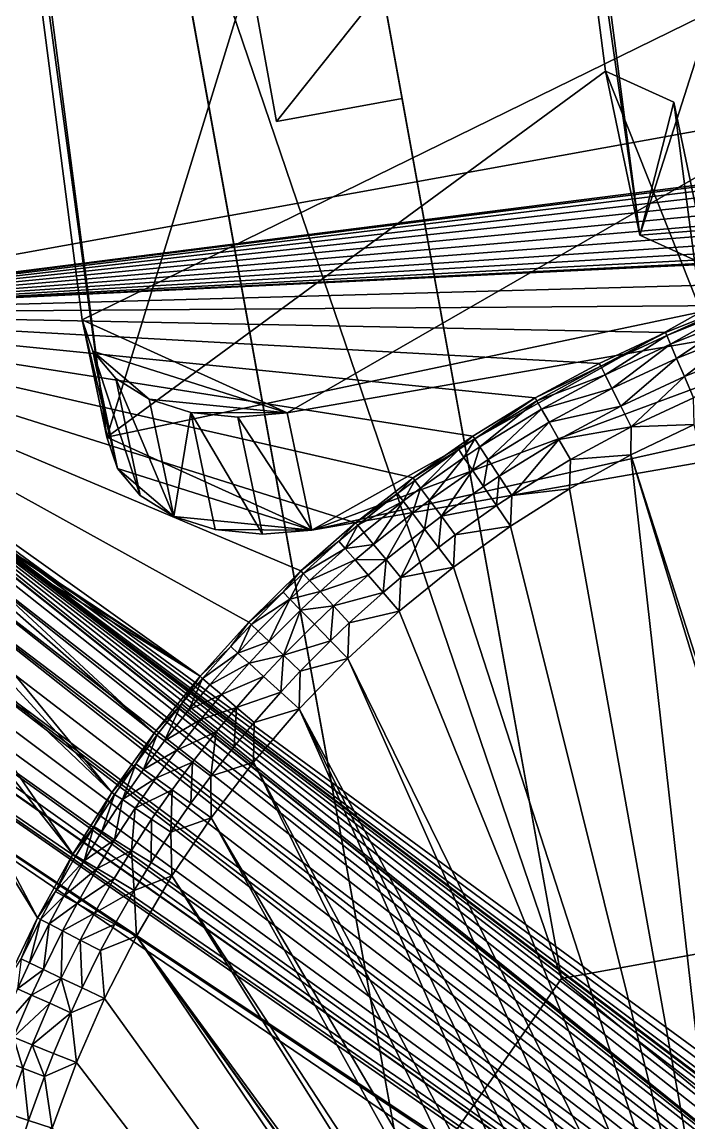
# Model space of a CAD drawing. Header units: millimetres. Extents: x 181 to 425, y 159 to 1094.
# Drawn here: x 285.05 to 295.49, y 302.16 to 319.4 of the extents above; entities that cross this region are included whole.
import ezdxf

# ---------------------------------------------------------------- set-up
doc = ezdxf.new("R2010")
doc.units = ezdxf.units.MM
doc.layers.add('Tampa', color=7, linetype='Continuous', transparency=0.6)

# ---------------------------------------------------------------- blocks, each defined once
blk = doc.blocks.new('plataforma')
for points in [[(-0.686, 27.723), (-2.5, 31), (36.5, 31)], [(-2.5, 31, 2.5), (-2.281, 28.473, 2.5), (36.5, 31, 2.5)], [(-2.281, -8.527), (-1.906, 25.503), (36.5, 31)], [(-2.281, -8.527), (36.5, 31), (15.664, 9.429)], [(-2.281, 28.473, 2.5), (-1.906, 28.497, 2.5), (36.5, 31, 2.5)], [(-1.906, 25.503), (-1.536, 25.573), (36.5, 31)], [(-1.906, 28.497, 2.5), (-1.536, 28.427, 2.5), (36.5, 31, 2.5)], [(-1.196, 25.733), (36.5, 31), (-1.536, 25.573)], [(-1.536, 28.427, 2.5), (37.277, 30.898, 2.5), (36.5, 31, 2.5)], [(-1.536, 28.427, 2.5), (-1.196, 28.267, 2.5), (37.277, 30.898, 2.5)], [(-1.196, 25.733), (-0.907, 25.973), (36.5, 31)], [(37.277, 30.898, 2.5), (-1.196, 28.267, 2.5), (38, 30.598, 2.5)], [(-0.907, 25.973), (-0.686, 26.277), (36.5, 31)], [(-0.686, 26.277), (-0.547, 26.627), (36.5, 31)], [(-0.547, 27.373), (-0.686, 27.723), (36.5, 31)], [(-0.547, 26.627), (-0.5, 27), (36.5, 31)], [(-0.5, 27), (-0.547, 27.373), (36.5, 31)], [(15.664, 9.429), (36.5, 31), (15.875, 9.583)], [(15.875, 9.583), (36.5, 31), (37.277, 30.898)], [(15.875, 9.583), (37.277, 30.898), (16.114, 9.689)], [(16.114, 9.689), (37.277, 30.898), (16.369, 9.743)], [(16.369, 9.743), (37.277, 30.898), (35.044, 28.156)], [(-1.196, 28.267, 2.5), (38.621, 30.121, 2.5), (38, 30.598, 2.5)], [(-1.196, 28.267, 2.5), (39.098, 29.5, 2.5), (38.621, 30.121, 2.5)], [(-1.196, 28.267, 2.5), (16.429, 28.492, 2.5), (39.098, 29.5, 2.5)], [(16.369, 9.743), (35.044, 28.156), (34.786, 27.882)], [(-0.686, -9.277), (39.5, 28), (-0.547, -9.627)], [(17.336, 7.571), (39.5, 28), (-0.686, -9.277)], [(-0.547, -9.627), (39.5, 28), (-0.5, -10)], [(-0.5, -10), (39.5, 28), (34.512, -9.812)], [(17.511, 7.765), (39.5, 28), (17.336, 7.571)], [(17.642, 7.992), (39.5, 28), (17.511, 7.765)], [(17.723, 8.24), (39.5, 28), (17.642, 7.992)], [(17.642, 9.008), (39.5, 28), (17.723, 8.76)], [(17.642, 9.008), (37.093, 25.973), (39.5, 28)], [(17.723, 8.76), (39.5, 28), (17.75, 8.5)], [(17.75, 8.5), (39.5, 28), (17.723, 8.24)], [(39.5, 28, 2.5), (32.483, 21.16, 2.5), (33.18, 20.256, 2.5)], [(39.5, 28, 2.5), (37.093, 25.973, 2.5), (32.483, 21.16, 2.5)], [(39.5, 28, 2.5), (33.18, 20.256, 2.5), (33.825, 19.313, 2.5)], [(39.5, 28, 2.5), (33.825, 19.313, 2.5), (34.415, 18.335, 2.5)], [(39.5, 28, 2.5), (34.415, 18.335, 2.5), (34.948, 17.324, 2.5)], [(34.512, -9.812), (39.5, 28), (34.605, -9.448)], [(34.605, -9.448), (39.5, 28), (34.786, -9.118)], [(34.786, -9.118), (39.5, 28), (35.044, -8.844)], [(39.5, 28, 2.5), (34.948, 17.324, 2.5), (35.423, 16.285, 2.5)], [(35.044, -8.844), (39.5, 28), (35.361, -8.643)], [(35.361, -8.643), (39.5, 28), (35.719, -8.527)], [(39.5, 28, 2.5), (35.423, 16.285, 2.5), (35.837, 15.221, 2.5)], [(35.719, -8.527), (39.5, 28), (36.094, -8.503)], [(39.5, 28, 2.5), (35.837, 15.221, 2.5), (36.19, 14.135, 2.5)], [(36.094, -8.503), (39.5, 28), (36.464, -8.573)], [(39.5, 28, 2.5), (36.19, 14.135, 2.5), (36.48, 13.03, 2.5)], [(36.464, -8.573), (39.5, 28), (36.804, -8.734)], [(39.5, 28, 2.5), (36.48, 13.03, 2.5), (36.707, 11.91, 2.5)], [(39.5, 28, 2.5), (36.707, 11.91, 2.5), (36.87, 10.78, 2.5)], [(36.804, -8.734), (39.5, 28), (37.093, -8.973)], [(39.5, 28, 2.5), (36.87, 10.78, 2.5), (39.5, -11, 2.5)], [(37.093, -8.973), (39.5, 28), (37.314, -9.277)], [(37.314, -9.277), (39.5, 28), (37.453, -9.627)], [(37.453, -9.627), (39.5, 28), (37.5, -10)], [(37.5, -10), (39.5, 28), (39.5, -11)], [(39.5, -11, 2.5), (39.5, -11), (39.5, 28)], [(39.5, 28, 2.5), (39.5, -11, 2.5), (39.5, 28)], [(34.605, 27.552), (16.369, 9.743), (34.786, 27.882)], [(34.512, 27.188), (16.369, 9.743), (34.605, 27.552)], [(34.512, 27.188), (16.631, 9.743), (16.369, 9.743)], [(16.631, 9.743), (34.512, 27.188), (34.512, 26.812)], [(16.631, 9.743), (34.512, 26.812), (34.605, 26.448)], [(34.786, 26.118), (16.631, 9.743), (34.605, 26.448)], [(34.605, 26.448, 2.5), (28.289, 25.009, 2.5), (29.213, 24.338, 2.5)], [(34.786, 26.118, 2.5), (34.605, 26.448, 2.5), (29.213, 24.338, 2.5)], [(34.786, 26.118), (16.886, 9.689), (16.631, 9.743)], [(34.786, 26.118), (17.125, 9.583), (16.886, 9.689)], [(17.125, 9.583), (34.786, 26.118), (35.044, 25.844)], [(34.786, 26.118, 2.5), (29.213, 24.338, 2.5), (30.097, 23.615, 2.5)], [(35.044, 25.844, 2.5), (34.786, 26.118, 2.5), (30.097, 23.615, 2.5)], [(17.642, 9.008), (36.804, 25.733), (37.093, 25.973)], [(37.093, 25.973, 2.5), (36.804, 25.733, 2.5), (32.483, 21.16, 2.5)], [(35.361, 25.643), (17.125, 9.583), (35.044, 25.844)], [(17.642, 9.008), (36.464, 25.573), (36.804, 25.733)], [(35.044, 25.844, 2.5), (30.097, 23.615, 2.5), (30.939, 22.843, 2.5)], [(35.361, 25.643, 2.5), (35.044, 25.844, 2.5), (30.939, 22.843, 2.5)], [(36.804, 25.733, 2.5), (36.464, 25.573, 2.5), (32.483, 21.16, 2.5)], [(35.361, 25.643), (17.336, 9.429), (17.125, 9.583)], [(35.361, 25.643), (17.511, 9.235), (17.336, 9.429)], [(17.511, 9.235), (35.361, 25.643), (35.719, 25.527)], [(36.094, 25.503), (17.511, 9.235), (35.719, 25.527)], [(17.642, 9.008), (36.094, 25.503), (36.464, 25.573)], [(35.719, 25.527, 2.5), (35.361, 25.643, 2.5), (30.939, 22.843, 2.5)], [(35.719, 25.527, 2.5), (30.939, 22.843, 2.5), (31.735, 22.024, 2.5)], [(36.464, 25.573, 2.5), (31.735, 22.024, 2.5), (32.483, 21.16, 2.5)], [(36.464, 25.573, 2.5), (36.094, 25.503, 2.5), (31.735, 22.024, 2.5)], [(36.094, 25.503, 2.5), (35.719, 25.527, 2.5), (31.735, 22.024, 2.5)], [(36.094, 25.503), (17.642, 9.008), (17.511, 9.235)], [(26.294, 25.358, 4.799), (25.815, 25.205, 4.949), (26.119, 25.041, 4.949)], [(26.294, 25.358, 4.799), (26.119, 25.041, 4.949), (26.941, 24.985, 4.799)], [(27.101, 25.251, 4.561), (26.294, 25.358, 4.799), (26.941, 24.985, 4.799)], [(26.119, 25.041, 4.949), (25.815, 25.205, 4.949), (25.932, 24.701, 5)], [(27.101, 25.251, 4.561), (26.941, 24.985, 4.799), (27.442, 25.04, 4.561)], [(27.569, 25.242, 4.25), (27.442, 25.04, 4.561), (28.041, 24.647, 4.561)], [(28.175, 24.844, 4.25), (27.569, 25.242, 4.25), (28.041, 24.647, 4.561)], [(26.119, 25.041, 4.949), (25.932, 24.701, 5), (26.754, 24.675, 4.949)], [(26.941, 24.985, 4.799), (26.119, 25.041, 4.949), (26.754, 24.675, 4.949)], [(27.442, 25.04, 4.561), (26.941, 24.985, 4.799), (27.276, 24.778, 4.799)], [(27.442, 25.04, 4.561), (27.276, 24.778, 4.799), (27.865, 24.39, 4.799)], [(28.041, 24.647, 4.561), (27.442, 25.04, 4.561), (27.865, 24.39, 4.799)], [(28.289, 25.009, 2.5), (28.289, 25.009, 3.5), (29.213, 24.338, 2.5)], [(29.213, 24.338, 2.5), (28.289, 25.009, 3.5), (29.213, 24.338, 3.5)], [(29.213, 24.338, 3.5), (28.289, 25.009, 3.5), (28.63, 24.708, 3.888)], [(26.941, 24.985, 4.799), (26.754, 24.675, 4.949), (27.276, 24.778, 4.799)], [(28.175, 24.844, 4.25), (28.041, 24.647, 4.561), (28.403, 24.393, 4.561)], [(28.63, 24.708, 3.888), (28.175, 24.844, 4.25), (28.542, 24.587, 4.25)], [(28.542, 24.587, 4.25), (28.175, 24.844, 4.25), (28.403, 24.393, 4.561)], [(25.932, 24.701, 5), (-1.468, 9.596, 5), (26.876, 24.143, 5)], [(26.754, 24.675, 4.949), (25.932, 24.701, 5), (26.876, 24.143, 5)], [(27.276, 24.778, 4.799), (26.754, 24.675, 4.949), (27.083, 24.472, 4.949)], [(27.083, 24.472, 4.949), (26.754, 24.675, 4.949), (26.876, 24.143, 5)], [(27.276, 24.778, 4.799), (27.083, 24.472, 4.949), (27.661, 24.092, 4.949)], [(27.865, 24.39, 4.799), (27.276, 24.778, 4.799), (27.661, 24.092, 4.949)], [(28.63, 24.708, 3.888), (28.542, 24.587, 4.25), (29.182, 24.298, 3.888)], [(29.213, 24.338, 3.5), (28.63, 24.708, 3.888), (29.182, 24.298, 3.888)], [(28.041, 24.647, 4.561), (27.865, 24.39, 4.799), (28.222, 24.14, 4.799)], [(28.403, 24.393, 4.561), (28.041, 24.647, 4.561), (28.222, 24.14, 4.799)], [(28.542, 24.587, 4.25), (28.403, 24.393, 4.561), (29.09, 24.179, 4.25)], [(29.182, 24.298, 3.888), (28.542, 24.587, 4.25), (29.09, 24.179, 4.25)], [(27.083, 24.472, 4.949), (26.876, 24.143, 5), (27.661, 24.092, 4.949)], [(27.865, 24.39, 4.799), (27.661, 24.092, 4.949), (28.222, 24.14, 4.799)], [(28.403, 24.393, 4.561), (28.222, 24.14, 4.799), (28.945, 23.99, 4.561)], [(29.09, 24.179, 4.25), (28.403, 24.393, 4.561), (28.945, 23.99, 4.561)], [(29.213, 24.338, 3.5), (29.182, 24.298, 3.888), (29.57, 23.991, 3.888)], [(29.213, 24.338, 2.5), (29.213, 24.338, 3.5), (30.097, 23.615, 2.5)], [(30.097, 23.615, 2.5), (29.213, 24.338, 3.5), (30.097, 23.615, 3.5)], [(30.097, 23.615, 3.5), (29.213, 24.338, 3.5), (29.57, 23.991, 3.888)], [(26.876, 24.143, 5), (-1.468, 9.596, 5), (27.785, 23.531, 5)], [(27.661, 24.092, 4.949), (26.876, 24.143, 5), (27.785, 23.531, 5)], [(28.222, 24.14, 4.799), (27.661, 24.092, 4.949), (28.011, 23.846, 4.949)], [(28.222, 24.14, 4.799), (28.011, 23.846, 4.949), (28.755, 23.744, 4.799)], [(28.945, 23.99, 4.561), (28.222, 24.14, 4.799), (28.755, 23.744, 4.799)], [(29.09, 24.179, 4.25), (28.945, 23.99, 4.561), (29.325, 23.689, 4.561)], [(29.182, 24.298, 3.888), (29.09, 24.179, 4.25), (29.475, 23.874, 4.25)], [(29.475, 23.874, 4.25), (29.09, 24.179, 4.25), (29.325, 23.689, 4.561)], [(29.57, 23.991, 3.888), (29.182, 24.298, 3.888), (29.475, 23.874, 4.25)], [(28.011, 23.846, 4.949), (27.661, 24.092, 4.949), (27.785, 23.531, 5)], [(28.945, 23.99, 4.561), (28.755, 23.744, 4.799), (29.129, 23.448, 4.799)], [(29.325, 23.689, 4.561), (28.945, 23.99, 4.561), (29.129, 23.448, 4.799)], [(29.57, 23.991, 3.888), (29.475, 23.874, 4.25), (29.966, 23.463, 4.25)], [(30.097, 23.615, 3.5), (29.57, 23.991, 3.888), (30.064, 23.576, 3.888)], [(30.064, 23.576, 3.888), (29.57, 23.991, 3.888), (29.966, 23.463, 4.25)], [(28.011, 23.846, 4.949), (27.785, 23.531, 5), (28.534, 23.458, 4.949)], [(28.755, 23.744, 4.799), (28.011, 23.846, 4.949), (28.534, 23.458, 4.949)], [(29.475, 23.874, 4.25), (29.325, 23.689, 4.561), (29.809, 23.283, 4.561)], [(29.966, 23.463, 4.25), (29.475, 23.874, 4.25), (29.809, 23.283, 4.561)], [(28.755, 23.744, 4.799), (28.534, 23.458, 4.949), (28.901, 23.167, 4.949)], [(29.129, 23.448, 4.799), (28.755, 23.744, 4.799), (28.901, 23.167, 4.949)], [(29.325, 23.689, 4.561), (29.129, 23.448, 4.799), (29.606, 23.048, 4.799)], [(29.809, 23.283, 4.561), (29.325, 23.689, 4.561), (29.606, 23.048, 4.799)], [(27.785, 23.531, 5), (-1.468, 9.596, 5), (28.657, 22.866, 5)], [(28.534, 23.458, 4.949), (27.785, 23.531, 5), (28.657, 22.866, 5)], [(28.901, 23.167, 4.949), (28.534, 23.458, 4.949), (28.657, 22.866, 5)], [(29.129, 23.448, 4.799), (28.901, 23.167, 4.949), (29.369, 22.775, 4.949)], [(29.606, 23.048, 4.799), (29.129, 23.448, 4.799), (29.369, 22.775, 4.949)], [(29.966, 23.463, 4.25), (29.809, 23.283, 4.561), (30.203, 22.933, 4.561)], [(30.064, 23.576, 3.888), (29.966, 23.463, 4.25), (30.465, 23.219, 3.888)], [(30.465, 23.219, 3.888), (29.966, 23.463, 4.25), (30.364, 23.108, 4.25)], [(30.364, 23.108, 4.25), (29.966, 23.463, 4.25), (30.203, 22.933, 4.561)], [(30.097, 23.615, 3.5), (30.064, 23.576, 3.888), (30.465, 23.219, 3.888)], [(30.097, 23.615, 2.5), (30.097, 23.615, 3.5), (30.939, 22.843, 2.5)], [(30.939, 22.843, 2.5), (30.097, 23.615, 3.5), (30.939, 22.843, 3.5)], [(30.939, 22.843, 3.5), (30.097, 23.615, 3.5), (30.465, 23.219, 3.888)], [(29.809, 23.283, 4.561), (29.606, 23.048, 4.799), (29.993, 22.703, 4.799)], [(30.203, 22.933, 4.561), (29.809, 23.283, 4.561), (29.993, 22.703, 4.799)], [(28.901, 23.167, 4.949), (28.657, 22.866, 5), (29.369, 22.775, 4.949)], [(30.364, 23.108, 4.25), (30.203, 22.933, 4.561), (30.799, 22.698, 4.25)], [(30.465, 23.219, 3.888), (30.364, 23.108, 4.25), (30.903, 22.806, 3.888)], [(30.903, 22.806, 3.888), (30.364, 23.108, 4.25), (30.799, 22.698, 4.25)], [(30.939, 22.843, 3.5), (30.465, 23.219, 3.888), (30.903, 22.806, 3.888)], [(29.606, 23.048, 4.799), (29.369, 22.775, 4.949), (29.993, 22.703, 4.799)], [(30.203, 22.933, 4.561), (29.993, 22.703, 4.799), (30.633, 22.528, 4.561)], [(30.799, 22.698, 4.25), (30.203, 22.933, 4.561), (30.633, 22.528, 4.561)], [(28.657, 22.866, 5), (-1.468, 9.596, 5), (15.67, 16.766, 5)], [(28.657, 22.866, 5), (15.67, 16.766, 5), (16.17, 16.973, 5)], [(16.17, 16.973, 5), (16.708, 17.044, 5), (28.657, 22.866, 5)], [(28.657, 22.866, 5), (16.708, 17.044, 5), (29.487, 22.15, 5)], [(29.369, 22.775, 4.949), (28.657, 22.866, 5), (29.487, 22.15, 5)], [(29.993, 22.703, 4.799), (29.369, 22.775, 4.949), (29.749, 22.436, 4.949)], [(29.749, 22.436, 4.949), (29.369, 22.775, 4.949), (29.487, 22.15, 5)], [(30.903, 22.806, 3.888), (30.799, 22.698, 4.25), (31.313, 22.395, 3.888)], [(30.939, 22.843, 3.5), (30.903, 22.806, 3.888), (31.313, 22.395, 3.888)], [(31.735, 22.024, 2.5), (30.939, 22.843, 2.5), (30.939, 22.843, 3.5)], [(31.735, 22.024, 3.5), (31.735, 22.024, 2.5), (30.939, 22.843, 3.5)], [(31.735, 22.024, 3.5), (30.939, 22.843, 3.5), (31.313, 22.395, 3.888)], [(29.993, 22.703, 4.799), (29.749, 22.436, 4.949), (30.416, 22.305, 4.799)], [(30.633, 22.528, 4.561), (29.993, 22.703, 4.799), (30.416, 22.305, 4.799)], [(30.799, 22.698, 4.25), (30.633, 22.528, 4.561), (31.035, 22.125, 4.561)], [(31.313, 22.395, 3.888), (30.799, 22.698, 4.25), (31.206, 22.291, 4.25)], [(31.206, 22.291, 4.25), (30.799, 22.698, 4.25), (31.035, 22.125, 4.561)], [(29.749, 22.436, 4.949), (29.487, 22.15, 5), (30.164, 22.045, 4.949)], [(30.416, 22.305, 4.799), (29.749, 22.436, 4.949), (30.164, 22.045, 4.949)], [(30.633, 22.528, 4.561), (30.416, 22.305, 4.799), (30.812, 21.909, 4.799)], [(31.035, 22.125, 4.561), (30.633, 22.528, 4.561), (30.812, 21.909, 4.799)], [(30.416, 22.305, 4.799), (30.164, 22.045, 4.949), (30.812, 21.909, 4.799)], [(31.206, 22.291, 4.25), (31.035, 22.125, 4.561), (31.411, 21.726, 4.561)], [(31.313, 22.395, 3.888), (31.206, 22.291, 4.25), (31.697, 21.989, 3.888)], [(31.697, 21.989, 3.888), (31.206, 22.291, 4.25), (31.587, 21.888, 4.25)], [(31.587, 21.888, 4.25), (31.206, 22.291, 4.25), (31.411, 21.726, 4.561)], [(31.735, 22.024, 3.5), (31.313, 22.395, 3.888), (31.697, 21.989, 3.888)], [(16.708, 17.044, 5), (17.245, 16.973, 5), (29.487, 22.15, 5)], [(29.487, 22.15, 5), (17.245, 16.973, 5), (30.274, 21.386, 5)], [(30.164, 22.045, 4.949), (29.487, 22.15, 5), (30.274, 21.386, 5)], [(31.035, 22.125, 4.561), (30.812, 21.909, 4.799), (31.182, 21.516, 4.799)], [(31.411, 21.726, 4.561), (31.035, 22.125, 4.561), (31.182, 21.516, 4.799)], [(30.812, 21.909, 4.799), (30.164, 22.045, 4.949), (30.552, 21.657, 4.949)], [(30.552, 21.657, 4.949), (30.164, 22.045, 4.949), (30.274, 21.386, 5)], [(30.812, 21.909, 4.799), (30.552, 21.657, 4.949), (31.182, 21.516, 4.799)], [(31.697, 21.989, 3.888), (31.587, 21.888, 4.25), (32.111, 21.523, 3.888)], [(31.735, 22.024, 3.5), (31.697, 21.989, 3.888), (32.111, 21.523, 3.888)], [(32.483, 21.16, 2.5), (31.735, 22.024, 2.5), (31.735, 22.024, 3.5)], [(32.483, 21.16, 3.5), (32.483, 21.16, 2.5), (31.735, 22.024, 3.5)], [(32.483, 21.16, 3.5), (31.735, 22.024, 3.5), (32.111, 21.523, 3.888)], [(31.411, 21.726, 4.561), (31.182, 21.516, 4.799), (31.582, 21.067, 4.799)], [(31.587, 21.888, 4.25), (31.411, 21.726, 4.561), (31.817, 21.27, 4.561)], [(31.817, 21.27, 4.561), (31.411, 21.726, 4.561), (31.582, 21.067, 4.799)], [(32.111, 21.523, 3.888), (31.587, 21.888, 4.25), (31.998, 21.425, 4.25)], [(31.998, 21.425, 4.25), (31.587, 21.888, 4.25), (31.817, 21.27, 4.561)], [(30.552, 21.657, 4.949), (30.274, 21.386, 5), (30.916, 21.272, 4.949)], [(31.182, 21.516, 4.799), (30.552, 21.657, 4.949), (30.916, 21.272, 4.949)], [(17.245, 16.973, 5), (17.746, 16.766, 5), (30.274, 21.386, 5)], [(17.746, 16.766, 5), (31.014, 20.577, 5), (30.274, 21.386, 5)], [(30.916, 21.272, 4.949), (30.274, 21.386, 5), (31.014, 20.577, 5)], [(31.182, 21.516, 4.799), (30.916, 21.272, 4.949), (31.582, 21.067, 4.799)], [(31.998, 21.425, 4.25), (31.817, 21.27, 4.561), (32.143, 20.882, 4.561)], [(32.111, 21.523, 3.888), (31.998, 21.425, 4.25), (32.443, 21.128, 3.888)], [(32.443, 21.128, 3.888), (31.998, 21.425, 4.25), (32.327, 21.033, 4.25)], [(32.327, 21.033, 4.25), (31.998, 21.425, 4.25), (32.143, 20.882, 4.561)], [(32.483, 21.16, 3.5), (32.111, 21.523, 3.888), (32.443, 21.128, 3.888)], [(31.582, 21.067, 4.799), (30.916, 21.272, 4.949), (31.308, 20.831, 4.949)], [(31.308, 20.831, 4.949), (30.916, 21.272, 4.949), (31.014, 20.577, 5)], [(31.817, 21.27, 4.561), (31.582, 21.067, 4.799), (31.902, 20.685, 4.799)], [(32.143, 20.882, 4.561), (31.817, 21.27, 4.561), (31.902, 20.685, 4.799)], [(31.582, 21.067, 4.799), (31.308, 20.831, 4.949), (31.902, 20.685, 4.799)], [(32.327, 21.033, 4.25), (32.143, 20.882, 4.561), (32.548, 20.369, 4.561)], [(32.443, 21.128, 3.888), (32.327, 21.033, 4.25), (32.737, 20.514, 4.25)], [(32.737, 20.514, 4.25), (32.327, 21.033, 4.25), (32.548, 20.369, 4.561)], [(32.483, 21.16, 3.5), (32.443, 21.128, 3.888), (32.856, 20.605, 3.888)], [(32.856, 20.605, 3.888), (32.443, 21.128, 3.888), (32.737, 20.514, 4.25)], [(33.18, 20.256, 2.5), (32.483, 21.16, 2.5), (32.483, 21.16, 3.5)], [(33.18, 20.256, 3.5), (33.18, 20.256, 2.5), (32.483, 21.16, 3.5)], [(33.18, 20.256, 3.5), (32.483, 21.16, 3.5), (32.856, 20.605, 3.888)], [(32.143, 20.882, 4.561), (31.902, 20.685, 4.799), (32.301, 20.181, 4.799)], [(32.548, 20.369, 4.561), (32.143, 20.882, 4.561), (32.301, 20.181, 4.799)], [(31.308, 20.831, 4.949), (31.014, 20.577, 5), (31.622, 20.456, 4.949)], [(31.902, 20.685, 4.799), (31.308, 20.831, 4.949), (31.622, 20.456, 4.949)], [(17.746, 16.766, 5), (18.175, 16.436, 5), (31.014, 20.577, 5)], [(18.175, 16.436, 5), (31.705, 19.726, 5), (31.014, 20.577, 5)], [(31.622, 20.456, 4.949), (31.014, 20.577, 5), (31.705, 19.726, 5)], [(31.902, 20.685, 4.799), (31.622, 20.456, 4.949), (32.013, 19.961, 4.949)], [(32.301, 20.181, 4.799), (31.902, 20.685, 4.799), (32.013, 19.961, 4.949)], [(32.737, 20.514, 4.25), (32.548, 20.369, 4.561), (32.825, 19.997, 4.561)], [(32.856, 20.605, 3.888), (32.737, 20.514, 4.25), (33.139, 20.226, 3.888)], [(33.139, 20.226, 3.888), (32.737, 20.514, 4.25), (33.018, 20.138, 4.25)], [(33.018, 20.138, 4.25), (32.737, 20.514, 4.25), (32.825, 19.997, 4.561)], [(33.18, 20.256, 3.5), (32.856, 20.605, 3.888), (33.139, 20.226, 3.888)], [(32.013, 19.961, 4.949), (31.622, 20.456, 4.949), (31.705, 19.726, 5)], [(32.548, 20.369, 4.561), (32.301, 20.181, 4.799), (32.574, 19.815, 4.799)], [(32.825, 19.997, 4.561), (32.548, 20.369, 4.561), (32.574, 19.815, 4.799)], [(32.301, 20.181, 4.799), (32.013, 19.961, 4.949), (32.574, 19.815, 4.799)], [(33.139, 20.226, 3.888), (33.018, 20.138, 4.25), (33.421, 19.561, 4.25)], [(33.18, 20.256, 3.5), (33.139, 20.226, 3.888), (33.546, 19.644, 3.888)], [(33.546, 19.644, 3.888), (33.139, 20.226, 3.888), (33.421, 19.561, 4.25)], [(33.825, 19.313, 2.5), (33.18, 20.256, 2.5), (33.18, 20.256, 3.5)], [(33.825, 19.313, 3.5), (33.825, 19.313, 2.5), (33.18, 20.256, 3.5)], [(33.825, 19.313, 3.5), (33.18, 20.256, 3.5), (33.546, 19.644, 3.888)], [(32.825, 19.997, 4.561), (32.574, 19.815, 4.799), (33.224, 19.427, 4.561)], [(33.018, 20.138, 4.25), (32.825, 19.997, 4.561), (33.421, 19.561, 4.25)], [(33.421, 19.561, 4.25), (32.825, 19.997, 4.561), (33.224, 19.427, 4.561)], [(32.013, 19.961, 4.949), (31.705, 19.726, 5), (32.281, 19.602, 4.949)], [(32.574, 19.815, 4.799), (32.013, 19.961, 4.949), (32.281, 19.602, 4.949)], [(18.175, 16.436, 5), (18.505, 16.006, 5), (31.705, 19.726, 5)], [(18.505, 16.006, 5), (18.713, 15.506, 5), (31.705, 19.726, 5)], [(31.705, 19.726, 5), (18.713, 15.506, 5), (32.344, 18.835, 5)], [(32.281, 19.602, 4.949), (31.705, 19.726, 5), (32.344, 18.835, 5)], [(32.574, 19.815, 4.799), (32.281, 19.602, 4.949), (32.666, 19.052, 4.949)], [(33.224, 19.427, 4.561), (32.574, 19.815, 4.799), (32.966, 19.254, 4.799)], [(32.966, 19.254, 4.799), (32.574, 19.815, 4.799), (32.666, 19.052, 4.949)], [(32.666, 19.052, 4.949), (32.281, 19.602, 4.949), (32.344, 18.835, 5)], [(33.421, 19.561, 4.25), (33.224, 19.427, 4.561), (33.456, 19.075, 4.561)], [(33.546, 19.644, 3.888), (33.421, 19.561, 4.25), (33.782, 19.285, 3.888)], [(33.782, 19.285, 3.888), (33.421, 19.561, 4.25), (33.656, 19.204, 4.25)], [(33.656, 19.204, 4.25), (33.421, 19.561, 4.25), (33.456, 19.075, 4.561)], [(33.825, 19.313, 3.5), (33.546, 19.644, 3.888), (33.782, 19.285, 3.888)], [(33.224, 19.427, 4.561), (32.966, 19.254, 4.799), (33.194, 18.907, 4.799)], [(33.224, 19.427, 4.561), (33.194, 18.907, 4.799), (33.456, 19.075, 4.561)], [(33.825, 19.313, 3.5), (33.782, 19.285, 3.888), (34.177, 18.645, 3.888)], [(34.415, 18.335, 2.5), (33.825, 19.313, 2.5), (33.825, 19.313, 3.5)], [(34.415, 18.335, 3.5), (34.415, 18.335, 2.5), (33.825, 19.313, 3.5)], [(34.415, 18.335, 3.5), (33.825, 19.313, 3.5), (34.177, 18.645, 3.888)], [(32.966, 19.254, 4.799), (32.666, 19.052, 4.949), (33.194, 18.907, 4.799)], [(33.656, 19.204, 4.25), (33.456, 19.075, 4.561), (33.843, 18.447, 4.561)], [(33.782, 19.285, 3.888), (33.656, 19.204, 4.25), (34.048, 18.568, 4.25)], [(34.048, 18.568, 4.25), (33.656, 19.204, 4.25), (33.843, 18.447, 4.561)], [(34.177, 18.645, 3.888), (33.782, 19.285, 3.888), (34.048, 18.568, 4.25)], [(32.666, 19.052, 4.949), (32.344, 18.835, 5), (32.89, 18.712, 4.949)], [(33.194, 18.907, 4.799), (32.666, 19.052, 4.949), (32.89, 18.712, 4.949)], [(33.456, 19.075, 4.561), (33.194, 18.907, 4.799), (33.575, 18.289, 4.799)], [(33.843, 18.447, 4.561), (33.456, 19.075, 4.561), (33.575, 18.289, 4.799)], [(18.713, 15.506, 5), (18.783, 14.969, 5), (32.344, 18.835, 5)], [(32.344, 18.835, 5), (18.783, 14.969, 5), (32.929, 17.908, 5)], [(32.89, 18.712, 4.949), (32.344, 18.835, 5), (32.929, 17.908, 5)], [(33.194, 18.907, 4.799), (32.89, 18.712, 4.949), (33.264, 18.105, 4.949)], [(33.575, 18.289, 4.799), (33.194, 18.907, 4.799), (33.264, 18.105, 4.949)], [(33.264, 18.105, 4.949), (32.89, 18.712, 4.949), (32.929, 17.908, 5)], [(34.177, 18.645, 3.888), (34.048, 18.568, 4.25), (34.37, 18.309, 3.888)], [(34.415, 18.335, 3.5), (34.177, 18.645, 3.888), (34.37, 18.309, 3.888)], [(33.843, 18.447, 4.561), (33.575, 18.289, 4.799), (33.762, 17.966, 4.799)], [(33.843, 18.447, 4.561), (33.762, 17.966, 4.799), (34.032, 18.119, 4.561)], [(34.048, 18.568, 4.25), (33.843, 18.447, 4.561), (34.032, 18.119, 4.561)], [(34.048, 18.568, 4.25), (34.032, 18.119, 4.561), (34.24, 18.236, 4.25)], [(34.37, 18.309, 3.888), (34.048, 18.568, 4.25), (34.24, 18.236, 4.25)], [(33.575, 18.289, 4.799), (33.264, 18.105, 4.949), (33.762, 17.966, 4.799)], [(34.37, 18.309, 3.888), (34.24, 18.236, 4.25), (34.614, 17.541, 4.25)], [(34.415, 18.335, 3.5), (34.37, 18.309, 3.888), (34.748, 17.609, 3.888)], [(34.748, 17.609, 3.888), (34.37, 18.309, 3.888), (34.614, 17.541, 4.25)], [(34.948, 17.324, 2.5), (34.415, 18.335, 2.5), (34.415, 18.335, 3.5)], [(34.948, 17.324, 3.5), (34.948, 17.324, 2.5), (34.415, 18.335, 3.5)], [(34.948, 17.324, 3.5), (34.415, 18.335, 3.5), (34.748, 17.609, 3.888)], [(33.264, 18.105, 4.949), (32.929, 17.908, 5), (33.447, 17.788, 4.949)], [(33.762, 17.966, 4.799), (33.264, 18.105, 4.949), (33.447, 17.788, 4.949)], [(34.032, 18.119, 4.561), (33.762, 17.966, 4.799), (34.402, 17.432, 4.561)], [(34.24, 18.236, 4.25), (34.032, 18.119, 4.561), (34.614, 17.541, 4.25)], [(34.614, 17.541, 4.25), (34.032, 18.119, 4.561), (34.402, 17.432, 4.561)], [(33.762, 17.966, 4.799), (33.447, 17.788, 4.949), (34.126, 17.29, 4.799)], [(34.402, 17.432, 4.561), (33.762, 17.966, 4.799), (34.126, 17.29, 4.799)], [(18.783, 14.969, 5), (33.459, 16.948, 5), (32.929, 17.908, 5)], [(33.447, 17.788, 4.949), (32.929, 17.908, 5), (33.459, 16.948, 5)], [(34.126, 17.29, 4.799), (33.447, 17.788, 4.949), (33.804, 17.125, 4.949)], [(33.804, 17.125, 4.949), (33.447, 17.788, 4.949), (33.459, 16.948, 5)], [(34.748, 17.609, 3.888), (34.614, 17.541, 4.25), (34.902, 17.302, 3.888)], [(34.948, 17.324, 3.5), (34.748, 17.609, 3.888), (34.902, 17.302, 3.888)], [(34.402, 17.432, 4.561), (34.126, 17.29, 4.799), (34.554, 17.131, 4.561)], [(34.614, 17.541, 4.25), (34.402, 17.432, 4.561), (34.768, 17.236, 4.25)], [(34.768, 17.236, 4.25), (34.402, 17.432, 4.561), (34.554, 17.131, 4.561)], [(34.902, 17.302, 3.888), (34.614, 17.541, 4.25), (34.768, 17.236, 4.25)], [(34.126, 17.29, 4.799), (33.804, 17.125, 4.949), (34.275, 16.993, 4.799)], [(34.554, 17.131, 4.561), (34.126, 17.29, 4.799), (34.275, 16.993, 4.799)], [(34.902, 17.302, 3.888), (34.768, 17.236, 4.25), (35.256, 16.542, 3.888)], [(34.948, 17.324, 3.5), (34.902, 17.302, 3.888), (35.256, 16.542, 3.888)], [(35.423, 16.285, 2.5), (34.948, 17.324, 2.5), (34.948, 17.324, 3.5)], [(35.423, 16.285, 3.5), (35.423, 16.285, 2.5), (34.948, 17.324, 3.5)], [(35.423, 16.285, 3.5), (34.948, 17.324, 3.5), (35.256, 16.542, 3.888)], [(33.804, 17.125, 4.949), (33.459, 16.948, 5), (33.95, 16.834, 4.949)], [(34.275, 16.993, 4.799), (33.804, 17.125, 4.949), (33.95, 16.834, 4.949)], [(34.554, 17.131, 4.561), (34.275, 16.993, 4.799), (34.901, 16.385, 4.561)], [(34.768, 17.236, 4.25), (34.554, 17.131, 4.561), (35.119, 16.482, 4.25)], [(35.119, 16.482, 4.25), (34.554, 17.131, 4.561), (34.901, 16.385, 4.561)], [(35.256, 16.542, 3.888), (34.768, 17.236, 4.25), (35.119, 16.482, 4.25)], [(18.783, 14.969, 5), (33.93, 15.958, 5), (33.459, 16.948, 5)], [(33.95, 16.834, 4.949), (33.459, 16.948, 5), (33.93, 15.958, 5)], [(34.275, 16.993, 4.799), (33.95, 16.834, 4.949), (34.285, 16.114, 4.949)], [(34.901, 16.385, 4.561), (34.275, 16.993, 4.799), (34.617, 16.26, 4.799)], [(34.617, 16.26, 4.799), (34.275, 16.993, 4.799), (34.285, 16.114, 4.949)], [(33.95, 16.834, 4.949), (33.93, 15.958, 5), (34.285, 16.114, 4.949)], [(34.901, 16.385, 4.561), (34.617, 16.26, 4.799), (35.018, 16.114, 4.561)], [(35.119, 16.482, 4.25), (34.901, 16.385, 4.561), (35.237, 16.207, 4.25)], [(35.237, 16.207, 4.25), (34.901, 16.385, 4.561), (35.018, 16.114, 4.561)], [(35.256, 16.542, 3.888), (35.119, 16.482, 4.25), (35.375, 16.265, 3.888)], [(35.375, 16.265, 3.888), (35.119, 16.482, 4.25), (35.237, 16.207, 4.25)], [(35.423, 16.285, 3.5), (35.256, 16.542, 3.888), (35.375, 16.265, 3.888)], [(34.617, 16.26, 4.799), (34.285, 16.114, 4.949), (34.732, 15.993, 4.799)], [(35.018, 16.114, 4.561), (34.617, 16.26, 4.799), (34.732, 15.993, 4.799)], [(35.237, 16.207, 4.25), (35.018, 16.114, 4.561), (35.648, 15.153, 4.25)], [(35.375, 16.265, 3.888), (35.237, 16.207, 4.25), (35.789, 15.204, 3.888)], [(35.789, 15.204, 3.888), (35.237, 16.207, 4.25), (35.648, 15.153, 4.25)], [(35.423, 16.285, 3.5), (35.375, 16.265, 3.888), (35.837, 15.221, 3.5)], [(35.837, 15.221, 3.5), (35.375, 16.265, 3.888), (35.789, 15.204, 3.888)], [(35.837, 15.221, 2.5), (35.423, 16.285, 2.5), (35.423, 16.285, 3.5)], [(35.837, 15.221, 3.5), (35.837, 15.221, 2.5), (35.423, 16.285, 3.5)], [(34.285, 16.114, 4.949), (33.93, 15.958, 5), (34.398, 15.853, 4.949)], [(34.732, 15.993, 4.799), (34.285, 16.114, 4.949), (34.398, 15.853, 4.949)], [(35.018, 16.114, 4.561), (34.732, 15.993, 4.799), (35.423, 15.073, 4.561)], [(35.648, 15.153, 4.25), (35.018, 16.114, 4.561), (35.423, 15.073, 4.561)], [(18.783, 14.969, 5), (34.342, 14.942, 5), (33.93, 15.958, 5)], [(34.398, 15.853, 4.949), (33.93, 15.958, 5), (34.342, 14.942, 5)], [(34.732, 15.993, 4.799), (34.398, 15.853, 4.949), (35.131, 14.969, 4.799)], [(35.423, 15.073, 4.561), (34.732, 15.993, 4.799), (35.131, 14.969, 4.799)], [(34.398, 15.853, 4.949), (34.342, 14.942, 5), (34.79, 14.847, 4.949)], [(35.131, 14.969, 4.799), (34.398, 15.853, 4.949), (34.79, 14.847, 4.949)], [(35.789, 15.204, 3.888), (35.648, 15.153, 4.25), (35.997, 14.078, 4.25)], [(35.837, 15.221, 3.5), (35.789, 15.204, 3.888), (36.141, 14.12, 3.888)], [(36.141, 14.12, 3.888), (35.789, 15.204, 3.888), (35.997, 14.078, 4.25)], [(36.19, 14.135, 2.5), (35.837, 15.221, 2.5), (35.837, 15.221, 3.5)], [(36.19, 14.135, 3.5), (36.19, 14.135, 2.5), (35.837, 15.221, 3.5)], [(36.19, 14.135, 3.5), (35.837, 15.221, 3.5), (36.141, 14.12, 3.888)], [(35.423, 15.073, 4.561), (35.131, 14.969, 4.799), (35.47, 13.923, 4.799)], [(35.648, 15.153, 4.25), (35.423, 15.073, 4.561), (35.768, 14.011, 4.561)], [(35.768, 14.011, 4.561), (35.423, 15.073, 4.561), (35.47, 13.923, 4.799)], [(35.997, 14.078, 4.25), (35.648, 15.153, 4.25), (35.768, 14.011, 4.561)], [(18.783, 14.969, 5), (18.783, 12.031, 5), (34.693, 13.903, 5)], [(18.783, 14.969, 5), (34.693, 13.903, 5), (34.342, 14.942, 5)], [(34.79, 14.847, 4.949), (34.342, 14.942, 5), (34.693, 13.903, 5)], [(34.79, 14.847, 4.949), (34.693, 13.903, 5), (35.123, 13.821, 4.949)], [(35.131, 14.969, 4.799), (34.79, 14.847, 4.949), (35.123, 13.821, 4.949)], [(35.131, 14.969, 4.799), (35.123, 13.821, 4.949), (35.47, 13.923, 4.799)], [(35.768, 14.011, 4.561), (35.47, 13.923, 4.799), (36.052, 12.93, 4.561)], [(35.997, 14.078, 4.25), (35.768, 14.011, 4.561), (36.285, 12.984, 4.25)], [(36.285, 12.984, 4.25), (35.768, 14.011, 4.561), (36.052, 12.93, 4.561)], [(36.141, 14.12, 3.888), (35.997, 14.078, 4.25), (36.431, 13.018, 3.888)], [(36.431, 13.018, 3.888), (35.997, 14.078, 4.25), (36.285, 12.984, 4.25)], [(36.19, 14.135, 3.5), (36.141, 14.12, 3.888), (36.48, 13.03, 3.5)], [(36.48, 13.03, 3.5), (36.141, 14.12, 3.888), (36.431, 13.018, 3.888)], [(36.48, 13.03, 2.5), (36.19, 14.135, 2.5), (36.19, 14.135, 3.5)], [(36.48, 13.03, 3.5), (36.48, 13.03, 2.5), (36.19, 14.135, 3.5)], [(18.783, 12.031, 5), (19.799, 11.932, 5), (34.693, 13.903, 5)], [(34.693, 13.903, 5), (19.799, 11.932, 5), (34.982, 12.845, 5)], [(35.123, 13.821, 4.949), (34.693, 13.903, 5), (34.982, 12.845, 5)], [(35.123, 13.821, 4.949), (34.982, 12.845, 5), (35.397, 12.778, 4.949)], [(35.47, 13.923, 4.799), (35.123, 13.821, 4.949), (35.75, 12.86, 4.799)], [(35.75, 12.86, 4.799), (35.123, 13.821, 4.949), (35.397, 12.778, 4.949)], [(36.052, 12.93, 4.561), (35.47, 13.923, 4.799), (35.75, 12.86, 4.799)], [(36.052, 12.93, 4.561), (35.75, 12.86, 4.799), (36.274, 11.835, 4.561)], [(36.285, 12.984, 4.25), (36.052, 12.93, 4.561), (36.509, 11.876, 4.25)], [(36.509, 11.876, 4.25), (36.052, 12.93, 4.561), (36.274, 11.835, 4.561)], [(36.431, 13.018, 3.888), (36.285, 12.984, 4.25), (36.657, 11.902, 3.888)], [(36.657, 11.902, 3.888), (36.285, 12.984, 4.25), (36.509, 11.876, 4.25)], [(36.48, 13.03, 3.5), (36.431, 13.018, 3.888), (36.707, 11.91, 3.5)], [(36.707, 11.91, 3.5), (36.431, 13.018, 3.888), (36.657, 11.902, 3.888)], [(36.707, 11.91, 2.5), (36.48, 13.03, 2.5), (36.48, 13.03, 3.5)], [(36.707, 11.91, 3.5), (36.707, 11.91, 2.5), (36.48, 13.03, 3.5)], [(35.75, 12.86, 4.799), (35.397, 12.778, 4.949), (35.968, 11.783, 4.799)], [(36.274, 11.835, 4.561), (35.75, 12.86, 4.799), (35.968, 11.783, 4.799)]]:
    blk.add_3dface(points)
blk = doc.blocks.new('base-camera')
for points in [[(0, 42.5, 2.5), (0, 3, 2.5), (3.5, 15.5, 2.5)], [(0, 42.5, 2.5), (0, 42.5), (0, 3, 2.5)], [(0, 42.5), (0, 3), (0, 3, 2.5)], [(0, 3), (0, 42.5), (21, 40.5)], [(3, 0), (0, 3), (21, 40.5)], [(37, 0), (3, 0), (21, 40.5)], [(3.5, 15.5, 2.5), (0, 3, 2.5), (3.5, 9.5, 2.5)], [(8.5, 15.5, 6), (8.5, 9.5, 6), (9.5, 8.5, 6)], [(31.5, 15.5, 6), (8.5, 15.5, 6), (9.5, 8.5, 6)], [(31.5, 15.5, 6), (9.5, 8.5, 6), (30.5, 8.5, 6)], [(3.5, 9.5, 2.5), (0, 3, 2.5), (3, 0, 2.5)], [(9.5, 8.5, 2.5), (3.5, 9.5, 2.5), (3, 0, 2.5)], [(8.5, 9.5, 2.5), (3.5, 9.5, 2.5), (9.5, 8.5, 2.5)], [(3.5, 9.5, 2.5), (8.5, 9.5, 2.5), (8.5, 9.5, 6)], [(8.5, 9.5, 2.5), (9.5, 8.5, 2.5), (9.5, 8.5, 6)], [(8.5, 9.5, 6), (8.5, 9.5, 2.5), (9.5, 8.5, 6)], [(30.5, 8.5, 2.5), (3, 0, 2.5), (37, 0, 2.5)], [(30.5, 8.5, 2.5), (9.5, 8.5, 2.5), (3, 0, 2.5)], [(9.5, 8.5, 6), (9.5, 8.5, 2.5), (30.5, 8.5, 2.5)], [(9.5, 8.5, 6), (30.5, 8.5, 2.5), (30.5, 8.5, 6)], [(0, 3, 2.5), (0.402, 1.5, 2.5), (0.879, 0.879, 2.5)], [(0, 3, 2.5), (0.102, 2.224, 2.5), (0.402, 1.5, 2.5)], [(0, 3, 2.5), (0.879, 0.879, 2.5), (2.224, 0.102, 2.5)], [(3, 0, 2.5), (0, 3, 2.5), (2.224, 0.102, 2.5)], [(0, 3), (0.102, 2.224), (0, 3, 2.5)], [(0.102, 2.224), (0.102, 2.224, 2.5), (0, 3, 2.5)], [(0.879, 0.879), (0.402, 1.5), (0, 3)], [(0.402, 1.5), (0.102, 2.224), (0, 3)], [(2.224, 0.102), (0.879, 0.879), (0, 3)], [(2.224, 0.102), (0, 3), (3, 0)], [(0.102, 2.224), (0.402, 1.5), (0.102, 2.224, 2.5)], [(0.402, 1.5), (0.402, 1.5, 2.5), (0.102, 2.224, 2.5)], [(0.402, 1.5), (0.879, 0.879), (0.879, 0.879, 2.5)], [(0.402, 1.5), (0.879, 0.879, 2.5), (0.402, 1.5, 2.5)], [(2.224, 0.102, 2.5), (0.879, 0.879, 2.5), (1.5, 0.402, 2.5)], [(0.879, 0.879), (1.5, 0.402), (0.879, 0.879, 2.5)], [(1.5, 0.402), (1.5, 0.402, 2.5), (0.879, 0.879, 2.5)], [(1.5, 0.402), (0.879, 0.879), (2.224, 0.102)], [(1.5, 0.402), (2.224, 0.102), (1.5, 0.402, 2.5)], [(2.224, 0.102), (2.224, 0.102, 2.5), (1.5, 0.402, 2.5)], [(2.224, 0.102), (3, 0), (2.224, 0.102, 2.5)], [(3, 0), (3, 0, 2.5), (2.224, 0.102, 2.5)], [(3, 0, 2.5), (3, 0), (37, 0)], [(3, 0, 2.5), (37, 0), (37, 0, 2.5)]]:
    blk.add_3dface(points)
blk = doc.blocks.new('parte1')
for points in [[(31.5, 20.5), (33.5, 27.75), (36.5, 24.75)], [(33.5, 27.75, 11.5), (31.5, 20.5, 11.5), (36.5, 24.75, 11.5)], [(36.5, 24.75), (33.5, 27.75), (56.5, 27.75)], [(33.5, 27.75), (33.5, 27.75, 11.5), (56.5, 27.75)], [(53.044, 27.75, 6.906), (33.5, 27.75, 11.5), (56.5, 27.75, 11.5)], [(52.512, 27.75, 5.562), (33.5, 27.75, 11.5), (52.512, 27.75, 5.938)], [(52.605, 27.75, 5.198), (33.5, 27.75, 11.5), (52.512, 27.75, 5.562)], [(52.786, 27.75, 4.868), (33.5, 27.75, 11.5), (52.605, 27.75, 5.198)], [(56.5, 27.75), (33.5, 27.75, 11.5), (52.786, 27.75, 4.868)], [(52.786, 27.75, 6.632), (33.5, 27.75, 11.5), (53.044, 27.75, 6.906)], [(52.605, 27.75, 6.302), (33.5, 27.75, 11.5), (52.786, 27.75, 6.632)], [(52.512, 27.75, 5.938), (33.5, 27.75, 11.5), (52.605, 27.75, 6.302)], [(33.5, 27.75, 11.5), (36.5, 24.75, 11.5), (56.5, 27.75, 11.5)], [(36.5, 24.75), (56.5, 27.75), (56.5, 24.75)], [(56.5, 27.75, 11.5), (36.5, 24.75, 11.5), (56.5, 24.75, 11.5)], [(50.5, 26.75, 5.75), (50.5, 24.75, 5.75), (52.25, 24.75, 2.719)], [(52.25, 26.75, 2.719), (50.5, 26.75, 5.75), (52.25, 24.75, 2.719)], [(52.25, 24.75, 8.781), (50.5, 24.75, 5.75), (50.5, 26.75, 5.75)], [(52.25, 26.75, 8.781), (52.25, 24.75, 8.781), (50.5, 26.75, 5.75)], [(52.25, 26.75, 8.781), (50.5, 26.75, 5.75), (52.25, 26.75, 2.719)], [(36.5, -7.25), (31.5, 20.5), (36.5, 24.75)], [(36.5, 24.75, 11.5), (31.5, 20.5, 11.5), (36.5, 16.5, 11.5)], [(36.5, 6.5, 6), (36.5, -7.25), (36.5, 24.75)], [(36.5, 24.75, 11.5), (36.5, 16.5, 11.5), (36.5, 24.75)], [(36.5, 16.5, 11.5), (36.5, 10, 6), (36.5, 24.75)], [(36.5, 10, 6), (36.5, 6.5, 6), (36.5, 24.75)], [(36.5, 24.75, 11.5), (36.5, 24.75), (56.5, 24.75)], [(52.25, 24.75, 2.719), (36.5, 24.75, 11.5), (56.5, 24.75)], [(52.25, 24.75, 2.719), (50.5, 24.75, 5.75), (36.5, 24.75, 11.5)], [(60.397, 24.75, 9.25), (36.5, 24.75, 11.5), (60.847, 24.75, 8.165)], [(59.682, 24.75, 10.182), (36.5, 24.75, 11.5), (60.397, 24.75, 9.25)], [(58.75, 24.75, 10.897), (36.5, 24.75, 11.5), (59.682, 24.75, 10.182)], [(57.665, 24.75, 11.347), (36.5, 24.75, 11.5), (58.75, 24.75, 10.897)], [(56.5, 24.75, 11.5), (36.5, 24.75, 11.5), (57.665, 24.75, 11.347)], [(55.75, 24.75, 8.781), (36.5, 24.75, 11.5), (52.25, 24.75, 8.781)], [(60.847, 24.75, 8.165), (36.5, 24.75, 11.5), (55.75, 24.75, 8.781)], [(50.5, 24.75, 5.75), (52.25, 24.75, 8.781), (36.5, 24.75, 11.5)]]:
    blk.add_3dface(points)

msp = doc.modelspace()

# ---------------------------------------------------------------- block references
at = {"layer": 'Tampa', "extrusion": (0.15344, -0.734068, -0.661513), "rotation": 272.9010138620949}
msp.add_blockref('base-camera', (344.188, -108.111, -234.773), dxfattribs=at)
at = {"layer": 'Tampa', "rotation": 100.2643677335608}
for name, p in [('parte1', (324.354, 272.919, 42.245)), ('plataforma', (314.447, 280.963, 28))]:
    msp.add_blockref(name, p, dxfattribs=at)

doc.saveas('drawing.dxf')
